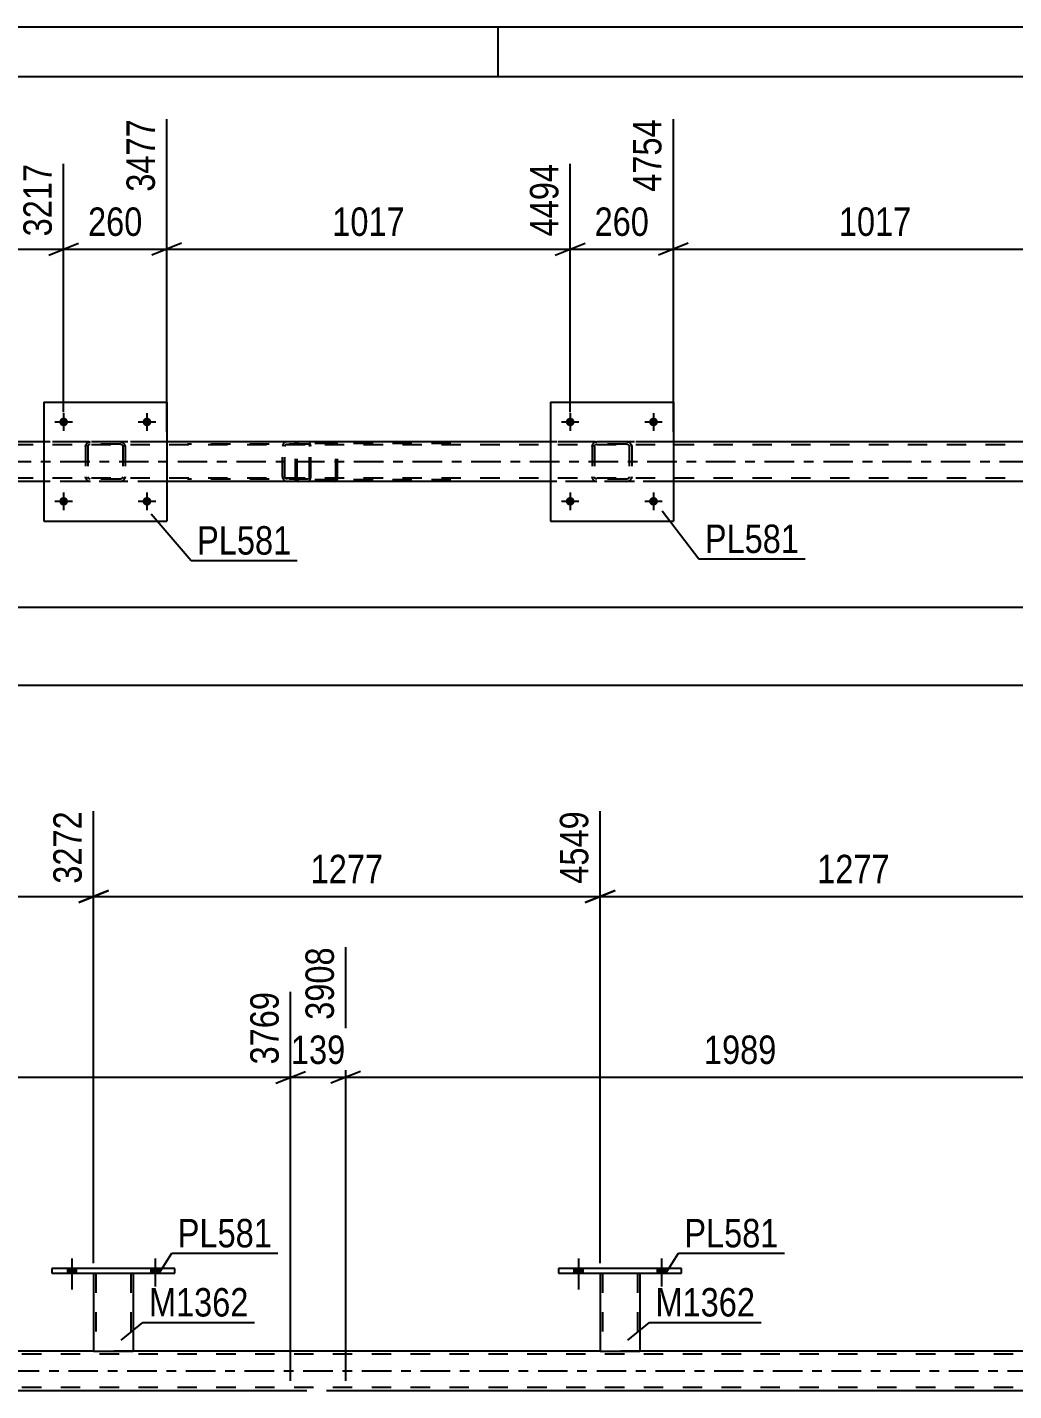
# Model space of a CAD drawing. Header units: millimetres. Extents: x 0 to 841, y 0 to 594.
# Drawn here: x 163.5 to 263, y 456.5 to 594 of the extents above; entities that cross this region are included whole.
import ezdxf

# ---------------------------------------------------------------- set-up
doc = ezdxf.new("R2010")
doc.units = ezdxf.units.MM
doc.linetypes.add('DXK_LINE_DOT2', pattern=[3.9198, 1.9599, -1.9599])
doc.linetypes.add('DXK_LINE_DOT3', pattern=[5.9187, 2.979, -0.9799, 0.9799, -0.9799])
doc.styles.add('Arial Narrow', font='ARIALN.TTF', dxfattribs={"height": 0.2})

# ---------------------------------------------------------------- blocks, each defined once
blk = doc.blocks.new('Unknown-814735391-1133')
at = {"color": 5, "linetype": 'Continuous'}
for p, q in [((841, 594), (0, 594)), ((211, 589), (211, 594)), ((836, 589), (5, 589))]:
    blk.add_line(p, q, dxfattribs=at)
blk = doc.blocks.new('Bolt-814735391-5143 - 5134')
at = {"linetype": 'Continuous'}
for points in [[(218.71, 546.21, -1), (217.83, 546.21, -1)], [(227.11, 546.21, -1), (226.23, 546.21, -1)]]:
    blk.add_hatch(color=1, dxfattribs=at).paths.add_polyline_path(points)
at = {"color": 1, "linetype": 'Continuous'}
for p, q in [((218.27, 547.09), (218.27, 545.33)), ((226.67, 547.09), (226.67, 545.33)), ((217.39, 546.21), (219.15, 546.21)), ((225.79, 546.21), (227.55, 546.21))]:
    blk.add_line(p, q, dxfattribs=at)
blk = doc.blocks.new('Bolt-814735391-5140 - 5134')
at = {"linetype": 'Continuous'}
for points in [[(167.63, 554.21, -1), (166.75, 554.21, -1)], [(176.03, 554.21, -1), (175.15, 554.21, -1)]]:
    blk.add_hatch(color=1, dxfattribs=at).paths.add_polyline_path(points)
at = {"color": 1, "linetype": 'Continuous'}
for p, q in [((166.31, 554.21), (168.07, 554.21)), ((167.19, 555.09), (167.19, 553.33)), ((174.71, 554.21), (176.47, 554.21)), ((175.59, 555.09), (175.59, 553.33))]:
    blk.add_line(p, q, dxfattribs=at)
blk = doc.blocks.new('Bolt-814735391-5141 - 5134')
at = {"linetype": 'Continuous'}
for points in [[(167.63, 546.21, -1), (166.75, 546.21, -1)], [(176.03, 546.21, -1), (175.15, 546.21, -1)]]:
    blk.add_hatch(color=1, dxfattribs=at).paths.add_polyline_path(points)
at = {"color": 1, "linetype": 'Continuous'}
for p, q in [((167.19, 547.09), (167.19, 545.33)), ((175.59, 547.09), (175.59, 545.33)), ((166.31, 546.21), (168.07, 546.21)), ((174.71, 546.21), (176.47, 546.21))]:
    blk.add_line(p, q, dxfattribs=at)
blk = doc.blocks.new('Bolt-814735391-5142 - 5134')
at = {"linetype": 'Continuous'}
for points in [[(218.71, 554.21, -1), (217.83, 554.21, -1)], [(227.11, 554.21, -1), (226.23, 554.21, -1)]]:
    blk.add_hatch(color=1, dxfattribs=at).paths.add_polyline_path(points)
at = {"color": 1, "linetype": 'Continuous'}
for p, q in [((217.39, 554.21), (219.15, 554.21)), ((218.27, 555.09), (218.27, 553.33)), ((225.79, 554.21), (227.55, 554.21)), ((226.67, 555.09), (226.67, 553.33))]:
    blk.add_line(p, q, dxfattribs=at)
blk = doc.blocks.new('Part-814735391-5180 - 5134')
at = {"color": 2, "linetype": 'Continuous'}
for p, q in [((165.19, 556.21), (165.19, 544.21)), ((165.19, 556.21), (177.59, 556.21)), ((177.59, 556.21), (177.59, 544.21)), ((165.19, 544.21), (177.59, 544.21))]:
    blk.add_line(p, q, dxfattribs=at)
blk = doc.blocks.new('Part-814735391-5181 - 5134')
at = {"color": 7, "linetype": 'DXK_LINE_DOT2'}
for p, q in [((169.39, 551.73), (169.43, 551.92)), ((169.43, 551.92), (169.39, 551.73)), ((169.39, 551.73), (169.39, 548.69)), ((169.63, 551.73), (169.65, 551.83)), ((169.63, 551.73), (169.63, 548.69)), ((169.65, 551.83), (169.7, 551.9)), ((169.69, 552.18), (169.87, 552.21)), ((169.87, 552.21), (169.69, 552.18)), ((169.7, 551.9), (169.78, 551.96)), ((169.78, 551.96), (169.87, 551.97)), ((172.91, 552.21), (169.87, 552.21)), ((172.91, 551.97), (169.87, 551.97)), ((172.91, 552.21), (173.1, 552.18)), ((173.1, 552.18), (172.91, 552.21)), ((172.91, 551.97), (173, 551.96)), ((173, 551.96), (173.08, 551.9)), ((173.08, 551.9), (173.13, 551.83)), ((173.13, 551.83), (173.15, 551.73)), ((173.15, 551.73), (173.15, 548.69)), ((173.36, 551.92), (173.39, 551.73)), ((173.39, 551.73), (173.36, 551.92)), ((173.39, 551.73), (173.39, 548.69)), ((169.43, 548.51), (169.39, 548.69)), ((169.39, 548.69), (169.43, 548.51)), ((169.65, 548.6), (169.63, 548.69)), ((169.7, 548.52), (169.65, 548.6)), ((169.78, 548.47), (169.7, 548.52)), ((169.87, 548.45), (169.78, 548.47)), ((172.91, 548.45), (169.87, 548.45)), ((173, 548.47), (172.91, 548.45)), ((173.08, 548.52), (173, 548.47)), ((173.13, 548.6), (173.08, 548.52)), ((173.15, 548.69), (173.13, 548.6)), ((173.39, 548.69), (173.36, 548.51)), ((173.36, 548.51), (173.39, 548.69)), ((169.87, 548.21), (169.69, 548.25)), ((169.69, 548.25), (169.87, 548.21)), ((172.91, 548.21), (169.87, 548.21)), ((173.1, 548.25), (172.91, 548.21)), ((172.91, 548.21), (173.1, 548.25))]:
    blk.add_line(p, q, dxfattribs=at)
at = {"color": 7, "linetype": 'DXK_LINE_DOT3'}
blk.add_line((171.39, 550.21), (171.39, 550.21), dxfattribs=at)
at = {"color": 7, "linetype": 'DXK_LINE_DOT2'}
for centre, start, end in [((169.87, 551.73), 112.5, 157.5), ((169.87, 551.73), 112.5, 157.5), ((172.91, 551.73), 22.5, 67.5), ((172.91, 551.73), 22.5, 67.5), ((169.87, 548.69), 202.5, 247.5), ((169.87, 548.69), 202.5, 247.5), ((172.91, 548.69), 292.5, 337.5), ((172.91, 548.69), 292.5, 337.5)]:
    blk.add_arc(centre, 0.48, start, end, dxfattribs=at)
blk = doc.blocks.new('Part-814735391-5186 - 5134')
at = {"color": 2, "linetype": 'Continuous'}
for p, q in [((216.27, 556.21), (216.27, 544.21)), ((216.27, 556.21), (228.67, 556.21)), ((228.67, 556.21), (228.67, 544.21)), ((216.27, 544.21), (228.67, 544.21))]:
    blk.add_line(p, q, dxfattribs=at)
blk = doc.blocks.new('Part-814735391-5187 - 5134')
at = {"color": 7, "linetype": 'DXK_LINE_DOT2'}
for p, q in [((220.47, 551.73), (220.51, 551.92)), ((220.51, 551.92), (220.47, 551.73)), ((220.47, 551.73), (220.47, 548.69)), ((220.71, 551.73), (220.73, 551.83)), ((220.71, 551.73), (220.71, 548.69)), ((220.73, 551.83), (220.78, 551.9)), ((220.77, 552.18), (220.95, 552.21)), ((220.95, 552.21), (220.77, 552.18)), ((220.78, 551.9), (220.86, 551.96)), ((220.86, 551.96), (220.95, 551.97)), ((223.99, 552.21), (220.95, 552.21)), ((223.99, 551.97), (220.95, 551.97)), ((223.99, 552.21), (224.18, 552.18)), ((224.18, 552.18), (223.99, 552.21)), ((223.99, 551.97), (224.08, 551.96)), ((224.08, 551.96), (224.16, 551.9)), ((224.16, 551.9), (224.21, 551.83)), ((224.21, 551.83), (224.23, 551.73)), ((224.23, 551.73), (224.23, 548.69)), ((224.44, 551.92), (224.47, 551.73)), ((224.47, 551.73), (224.44, 551.92)), ((224.47, 551.73), (224.47, 548.69)), ((220.51, 548.51), (220.47, 548.69)), ((220.47, 548.69), (220.51, 548.51)), ((220.73, 548.6), (220.71, 548.69)), ((220.78, 548.52), (220.73, 548.6)), ((220.86, 548.47), (220.78, 548.52)), ((220.95, 548.45), (220.86, 548.47)), ((223.99, 548.45), (220.95, 548.45)), ((224.08, 548.47), (223.99, 548.45)), ((224.16, 548.52), (224.08, 548.47)), ((224.21, 548.6), (224.16, 548.52)), ((224.23, 548.69), (224.21, 548.6)), ((224.47, 548.69), (224.44, 548.51)), ((224.44, 548.51), (224.47, 548.69)), ((220.95, 548.21), (220.77, 548.25)), ((220.77, 548.25), (220.95, 548.21)), ((223.99, 548.21), (220.95, 548.21)), ((224.18, 548.25), (223.99, 548.21)), ((223.99, 548.21), (224.18, 548.25))]:
    blk.add_line(p, q, dxfattribs=at)
at = {"color": 7, "linetype": 'DXK_LINE_DOT3'}
blk.add_line((222.47, 550.21), (222.47, 550.21), dxfattribs=at)
at = {"color": 7, "linetype": 'DXK_LINE_DOT2'}
for centre, start, end in [((220.95, 551.73), 112.5, 157.5), ((220.95, 551.73), 112.5, 157.5), ((223.99, 551.73), 22.5, 67.5), ((223.99, 551.73), 22.5, 67.5), ((220.95, 548.69), 202.5, 247.5), ((220.95, 548.69), 202.5, 247.5), ((223.99, 548.69), 292.5, 337.5), ((223.99, 548.69), 292.5, 337.5)]:
    blk.add_arc(centre, 0.48, start, end, dxfattribs=at)
blk = doc.blocks.new('Part-814735391-5269 - 5134')
at = {"color": 7, "linetype": 'DXK_LINE_DOT2'}
for p, q in [((191.84, 552.21), (179.68, 552.21)), ((191.84, 551.97), (179.68, 551.97)), ((189.28, 551.87), (189.25, 551.73)), ((189.25, 548.69), (189.25, 551.73)), ((189.29, 551.92), (189.28, 551.87)), ((189.5, 551.73), (189.52, 551.83)), ((189.5, 548.69), (189.5, 551.73)), ((189.52, 551.83), (189.57, 551.9)), ((189.75, 552.21), (189.56, 552.18)), ((189.57, 551.9), (189.65, 551.96)), ((189.65, 551.96), (189.75, 551.97)), ((190.57, 551.97), (190.57, 552.21)), ((191.95, 552.18), (191.84, 552.21)), ((191.84, 551.97), (191.89, 551.96)), ((191.89, 551.96), (191.94, 551.9)), ((191.94, 551.9), (191.97, 551.83)), ((192.03, 552.07), (191.95, 552.18)), ((191.97, 551.83), (191.98, 551.73)), ((191.98, 548.69), (191.98, 551.73)), ((192.09, 551.92), (192.03, 552.07)), ((192.11, 551.73), (192.09, 551.92)), ((192.11, 548.69), (192.11, 551.73)), ((191.84, 548.45), (179.68, 548.45)), ((189.25, 548.69), (189.27, 548.61)), ((189.27, 548.61), (189.29, 548.51)), ((189.52, 548.6), (189.5, 548.69)), ((189.57, 548.52), (189.52, 548.6)), ((189.65, 548.47), (189.57, 548.52)), ((189.75, 548.45), (189.65, 548.47)), ((190.57, 548.21), (190.57, 548.45)), ((191.89, 548.47), (191.84, 548.45)), ((191.94, 548.52), (191.89, 548.47)), ((191.97, 548.6), (191.94, 548.52)), ((191.98, 548.69), (191.97, 548.6)), ((192.04, 548.39), (192.09, 548.51)), ((192.09, 548.51), (192.11, 548.69)), ((191.84, 548.21), (179.68, 548.21)), ((189.56, 548.25), (189.75, 548.21)), ((191.84, 548.21), (191.95, 548.25)), ((191.95, 548.25), (192.03, 548.35)), ((192.03, 548.35), (192.04, 548.39))]:
    blk.add_line(p, q, dxfattribs=at)
for centre, start, end in [((189.74, 551.72), 111.1941, 156.1506), ((189.74, 548.71), 203.8494, 248.8059)]:
    blk.add_arc(centre, 0.492, start, end, dxfattribs=at)
blk = doc.blocks.new('Part-814735391-5282 - 5134')
at = {"color": 7, "linetype": 'DXK_LINE_DOT2'}
for p, q in [((190.59, 552.02), (190.57, 551.89)), ((190.57, 548.53), (190.57, 551.89)), ((190.74, 551.89), (190.75, 551.95)), ((190.74, 548.53), (190.74, 551.89)), ((190.75, 551.95), (190.79, 552.01)), ((190.91, 552.21), (190.78, 552.19)), ((190.79, 552.01), (190.84, 552.04)), ((190.84, 552.04), (190.91, 552.05)), ((206.23, 552.21), (190.91, 552.21)), ((206.23, 552.05), (190.91, 552.05)), ((194.61, 552.19), (194.48, 552.21)), ((194.48, 552.05), (194.55, 552.04)), ((194.55, 552.04), (194.57, 552.03)), ((194.57, 552.03), (194.6, 552.01)), ((194.6, 552.01), (194.64, 551.95)), ((194.64, 551.95), (194.65, 551.89)), ((194.65, 548.53), (194.65, 551.89)), ((194.82, 551.89), (194.8, 552.02)), ((194.82, 548.53), (194.82, 551.89)), ((190.57, 548.53), (190.59, 548.41)), ((190.75, 548.47), (190.74, 548.53)), ((190.79, 548.42), (190.75, 548.47)), ((194.64, 548.47), (194.6, 548.42)), ((194.65, 548.53), (194.64, 548.47)), ((194.8, 548.41), (194.82, 548.53)), ((190.78, 548.24), (190.91, 548.21)), ((190.79, 548.42), (190.82, 548.4)), ((190.82, 548.4), (190.84, 548.39)), ((190.84, 548.39), (190.91, 548.37)), ((206.23, 548.37), (190.91, 548.37)), ((206.23, 548.21), (190.91, 548.21)), ((194.55, 548.39), (194.48, 548.37)), ((194.48, 548.21), (194.61, 548.24)), ((194.6, 548.42), (194.55, 548.39))]:
    blk.add_line(p, q, dxfattribs=at)
for centre, start, end in [((190.89, 551.88), 110.7583, 155.68), ((194.49, 551.88), 24.32, 69.2417), ((190.89, 548.55), 204.32, 249.2417), ((194.49, 548.55), 290.7583, 335.68)]:
    blk.add_arc(centre, 0.331, start, end, dxfattribs=at)
blk = doc.blocks.new('Part-814735391-5334 - 5134')
at = {"color": 7, "linetype": 'DXK_LINE_DOT2'}
for p, q in [((759.93, 551.89), (95.83, 551.89)), ((759.93, 552.21), (114.11, 552.21)), ((177.59, 552.21), (165.19, 552.21)), ((228.67, 552.21), (216.27, 552.21)), ((759.93, 548.53), (95.83, 548.53)), ((756.77, 548.21), (95.83, 548.21)), ((177.59, 548.21), (165.19, 548.21)), ((228.67, 548.21), (216.27, 548.21))]:
    blk.add_line(p, q, dxfattribs=at)
at = {"color": 2, "linetype": 'Continuous'}
for p, q in [((165.19, 552.21), (126.51, 552.21)), ((216.27, 552.21), (177.59, 552.21)), ((267.35, 552.21), (228.67, 552.21)), ((165.19, 548.21), (126.51, 548.21)), ((216.27, 548.21), (177.59, 548.21)), ((267.35, 548.21), (228.67, 548.21))]:
    blk.add_line(p, q, dxfattribs=at)
at = {"color": 7, "linetype": 'DXK_LINE_DOT3'}
blk.add_line((95.83, 550.21), (759.93, 550.21), dxfattribs=at)
blk = doc.blocks.new('Bolt-814735391-3307 - 3299')
at = {"linetype": 'Continuous'}
for points in [[(218.65, 468.39), (219.53, 468.39), (219.53, 468.87), (218.65, 468.87)], [(227.05, 468.39), (227.93, 468.39), (227.93, 468.87), (227.05, 468.87)]]:
    blk.add_hatch(color=1, dxfattribs=at).paths.add_polyline_path(points)
at = {"color": 1, "linetype": 'Continuous'}
for p, q in [((218.65, 468.87), (218.65, 468.39)), ((219.09, 469.87), (219.09, 466.75)), ((219.53, 468.87), (219.53, 468.39)), ((227.05, 468.87), (227.05, 468.39)), ((227.49, 469.87), (227.49, 466.75)), ((227.93, 468.87), (227.93, 468.39))]:
    blk.add_line(p, q, dxfattribs=at)
blk = doc.blocks.new('Part-814735391-3373 - 3299')
at = {"color": 2, "linetype": 'Continuous'}
for p, q in [((166.01, 468.87), (166.01, 468.39)), ((178.41, 468.87), (166.01, 468.87)), ((178.41, 468.39), (178.41, 468.87)), ((166.01, 468.39), (178.41, 468.39))]:
    blk.add_line(p, q, dxfattribs=at)
blk = doc.blocks.new('Part-814735391-3383 - 3299')
at = {"color": 2, "linetype": 'Continuous'}
for p, q in [((217.09, 468.87), (217.09, 468.39)), ((229.49, 468.87), (217.09, 468.87)), ((229.49, 468.39), (229.49, 468.87)), ((217.09, 468.39), (229.49, 468.39))]:
    blk.add_line(p, q, dxfattribs=at)
blk = doc.blocks.new('Bolt-814735391-3305 - 3299')
at = {"linetype": 'Continuous'}
for points in [[(167.57, 468.39), (168.45, 468.39), (168.45, 468.87), (167.57, 468.87)], [(175.97, 468.39), (176.85, 468.39), (176.85, 468.87), (175.97, 468.87)]]:
    blk.add_hatch(color=1, dxfattribs=at).paths.add_polyline_path(points)
at = {"color": 1, "linetype": 'Continuous'}
for p, q in [((167.57, 468.87), (167.57, 468.39)), ((168.01, 469.87), (168.01, 466.75)), ((168.45, 468.87), (168.45, 468.39)), ((175.97, 468.87), (175.97, 468.39)), ((176.41, 469.87), (176.41, 466.75)), ((176.85, 468.87), (176.85, 468.39))]:
    blk.add_line(p, q, dxfattribs=at)
blk = doc.blocks.new('Bolt-814735391-3306 - 3299')
at = {"linetype": 'Continuous'}
for points in [[(167.57, 468.39), (168.45, 468.39), (168.45, 468.87), (167.57, 468.87)], [(175.97, 468.39), (176.85, 468.39), (176.85, 468.87), (175.97, 468.87)]]:
    blk.add_hatch(color=1, dxfattribs=at).paths.add_polyline_path(points)
at = {"color": 1, "linetype": 'Continuous'}
for p, q in [((167.57, 468.87), (167.57, 468.39)), ((168.01, 469.87), (168.01, 466.75)), ((168.45, 468.87), (168.45, 468.39)), ((175.97, 468.87), (175.97, 468.39)), ((176.41, 469.87), (176.41, 466.75)), ((176.85, 468.87), (176.85, 468.39))]:
    blk.add_line(p, q, dxfattribs=at)
blk = doc.blocks.new('Bolt-814735391-3308 - 3299')
at = {"linetype": 'Continuous'}
for points in [[(218.65, 468.39), (219.53, 468.39), (219.53, 468.87), (218.65, 468.87)], [(227.05, 468.39), (227.93, 468.39), (227.93, 468.87), (227.05, 468.87)]]:
    blk.add_hatch(color=1, dxfattribs=at).paths.add_polyline_path(points)
at = {"color": 1, "linetype": 'Continuous'}
for p, q in [((218.65, 468.87), (218.65, 468.39)), ((219.09, 469.87), (219.09, 466.75)), ((219.53, 468.87), (219.53, 468.39)), ((227.05, 468.87), (227.05, 468.39)), ((227.49, 469.87), (227.49, 466.75)), ((227.93, 468.87), (227.93, 468.39))]:
    blk.add_line(p, q, dxfattribs=at)
blk = doc.blocks.new('Part-814735391-3378 - 3299')
at = {"color": 2, "linetype": 'Continuous'}
for p, q in [((170.21, 468.39), (170.21, 460.55)), ((174.21, 468.39), (174.21, 460.55)), ((170.21, 460.55), (174.21, 460.55))]:
    blk.add_line(p, q, dxfattribs=at)
at = {"color": 7, "linetype": 'DXK_LINE_DOT2'}
for p, q in [((170.21, 468.39), (174.21, 468.39)), ((170.21, 468.39), (170.21, 468.39)), ((170.21, 468.39), (170.21, 468.39)), ((170.45, 468.39), (170.45, 460.55)), ((173.97, 468.39), (173.97, 460.55)), ((174.21, 468.39), (174.21, 468.39)), ((174.21, 468.39), (174.21, 468.39)), ((173.92, 460.55), (173.95, 460.55)), ((173.92, 460.55), (173.95, 460.55)), ((173.95, 460.55), (173.97, 460.55)), ((173.95, 460.55), (173.97, 460.55))]:
    blk.add_line(p, q, dxfattribs=at)
blk = doc.blocks.new('Part-814735391-3388 - 3299')
at = {"color": 2, "linetype": 'Continuous'}
for p, q in [((221.29, 468.39), (221.29, 460.55)), ((225.29, 468.39), (225.29, 460.55)), ((221.29, 460.55), (225.29, 460.55))]:
    blk.add_line(p, q, dxfattribs=at)
at = {"color": 7, "linetype": 'DXK_LINE_DOT2'}
for p, q in [((221.29, 468.39), (225.29, 468.39)), ((221.29, 468.39), (221.29, 468.39)), ((221.29, 468.39), (221.29, 468.39)), ((221.53, 468.39), (221.53, 460.55)), ((225.05, 468.39), (225.05, 460.55)), ((225.29, 468.39), (225.29, 468.39)), ((225.29, 468.39), (225.29, 468.39)), ((225, 460.55), (225.03, 460.55)), ((225, 460.55), (225.03, 460.55)), ((225.03, 460.55), (225.05, 460.55)), ((225.03, 460.55), (225.05, 460.55))]:
    blk.add_line(p, q, dxfattribs=at)
blk = doc.blocks.new('Part-814735391-3633 - 3299')
at = {"color": 2, "linetype": 'Continuous'}
for p, q in [((170.21, 460.55), (123.13, 460.55)), ((221.29, 460.55), (174.21, 460.55)), ((272.37, 460.55), (225.29, 460.55)), ((190.07, 456.55), (110.51, 456.55)), ((275.2, 456.55), (195.64, 456.55))]:
    blk.add_line(p, q, dxfattribs=at)
at = {"color": 7, "linetype": 'DXK_LINE_DOT2'}
for p, q in [((174.21, 460.55), (170.21, 460.55)), ((225.29, 460.55), (221.29, 460.55)), ((760.75, 460.23), (96.65, 460.23)), ((760.75, 456.87), (96.65, 456.87)), ((195.64, 456.55), (190.07, 456.55))]:
    blk.add_line(p, q, dxfattribs=at)
at = {"color": 7, "linetype": 'DXK_LINE_DOT3'}
blk.add_line((96.65, 458.55), (760.75, 458.55), dxfattribs=at)
blk = doc.blocks.new('StraightDimension-814735391-5386 - 5134')
at = {"color": 7, "linetype": 'Continuous'}
blk.add_line((53.91, 535.53), (759.93, 535.53), dxfattribs=at)
blk = doc.blocks.new('StraightDimension-814735391-9596 - 5134')
at = {"color": 7, "linetype": 'Continuous'}
for p, q in [((228.67, 553.21), (228.67, 584.73)), ((269.35, 555.21), (269.35, 580.23)), ((230.17, 572.22), (227.17, 571.02)), ((267.85, 571.02), (270.85, 572.22)), ((228.67, 571.62), (269.35, 571.62))]:
    blk.add_line(p, q, dxfattribs=at)
at = {"color": 0}
blk.add_wipeout([(253.27, 572.37), (253.27, 576.57), (244.76, 576.57), (244.76, 572.37)], dxfattribs=at)
at = {"color": 3, "style": 'Arial Narrow'}
blk.add_text('1017', height=2.863, dxfattribs=at).set_placement((245.36, 572.97))
at = {"color": 0, "linetype": 'Continuous'}
blk.add_wipeout([(268.75, 580.83), (264.55, 580.83), (264.55, 572.32), (268.75, 572.32)], dxfattribs=at)
at = {"color": 3, "linetype": 'Continuous', "style": 'Arial Narrow'}
blk.add_text('5771', height=2.863, rotation=90.0002, dxfattribs=at).set_placement((268.15, 572.92))
blk = doc.blocks.new('StraightDimension-814735391-9597 - 5134')
at = {"color": 7, "linetype": 'Continuous'}
for p, q in [((228.67, 553.21), (228.67, 584.73)), ((218.27, 555.21), (218.27, 580.23)), ((216.77, 571.02), (219.77, 572.22)), ((230.17, 572.22), (227.17, 571.02)), ((218.27, 571.62), (228.67, 571.62))]:
    blk.add_line(p, q, dxfattribs=at)
at = {"color": 0}
blk.add_wipeout([(226.82, 572.37), (226.82, 576.57), (220.13, 576.57), (220.13, 572.37)], dxfattribs=at)
at = {"color": 3, "style": 'Arial Narrow'}
blk.add_text('260', height=2.863, dxfattribs=at).set_placement((220.73, 572.97))
at = {"color": 0, "linetype": 'Continuous'}
blk.add_wipeout([(228.07, 585.33), (223.87, 585.33), (223.87, 576.82), (228.07, 576.82)], dxfattribs=at)
at = {"color": 3, "linetype": 'Continuous', "style": 'Arial Narrow'}
blk.add_text('4754', height=2.863, rotation=90.0002, dxfattribs=at).set_placement((227.47, 577.42))
blk = doc.blocks.new('StraightDimension-814735391-9598 - 5134')
at = {"color": 7, "linetype": 'Continuous'}
for p, q in [((177.59, 553.21), (177.59, 584.73)), ((218.27, 555.21), (218.27, 580.23)), ((179.09, 572.22), (176.09, 571.02)), ((216.77, 571.02), (219.77, 572.22)), ((177.59, 571.62), (218.27, 571.62))]:
    blk.add_line(p, q, dxfattribs=at)
at = {"color": 0}
blk.add_wipeout([(202.19, 572.37), (202.19, 576.57), (193.68, 576.57), (193.68, 572.37)], dxfattribs=at)
at = {"color": 3, "style": 'Arial Narrow'}
blk.add_text('1017', height=2.863, dxfattribs=at).set_placement((194.28, 572.97))
at = {"color": 0, "linetype": 'Continuous'}
blk.add_wipeout([(217.67, 580.83), (213.47, 580.83), (213.47, 572.32), (217.67, 572.32)], dxfattribs=at)
at = {"color": 3, "linetype": 'Continuous', "style": 'Arial Narrow'}
blk.add_text('4494', height=2.863, rotation=90.0002, dxfattribs=at).set_placement((217.07, 572.92))
blk = doc.blocks.new('StraightDimension-814735391-9599 - 5134')
at = {"color": 7, "linetype": 'Continuous'}
for p, q in [((177.59, 553.21), (177.59, 584.73)), ((167.19, 555.21), (167.19, 580.23)), ((165.69, 571.02), (168.69, 572.22)), ((179.09, 572.22), (176.09, 571.02)), ((167.19, 571.62), (177.59, 571.62))]:
    blk.add_line(p, q, dxfattribs=at)
at = {"color": 0}
blk.add_wipeout([(175.73, 572.37), (175.73, 576.57), (169.05, 576.57), (169.05, 572.37)], dxfattribs=at)
at = {"color": 3, "style": 'Arial Narrow'}
blk.add_text('260', height=2.863, dxfattribs=at).set_placement((169.65, 572.97))
at = {"color": 0, "linetype": 'Continuous'}
blk.add_wipeout([(176.99, 585.33), (172.79, 585.33), (172.79, 576.82), (176.99, 576.82)], dxfattribs=at)
at = {"color": 3, "linetype": 'Continuous', "style": 'Arial Narrow'}
blk.add_text('3477', height=2.863, rotation=90.0002, dxfattribs=at).set_placement((176.39, 577.42))
blk = doc.blocks.new('StraightDimension-814735391-9600 - 5134')
at = {"color": 7, "linetype": 'Continuous'}
for p, q in [((126.51, 553.21), (126.51, 584.73)), ((167.19, 555.21), (167.19, 580.23)), ((128.01, 572.22), (125.01, 571.02)), ((165.69, 571.02), (168.69, 572.22)), ((126.51, 571.62), (167.19, 571.62))]:
    blk.add_line(p, q, dxfattribs=at)
at = {"color": 0}
blk.add_wipeout([(151.11, 572.37), (151.11, 576.57), (142.6, 576.57), (142.6, 572.37)], dxfattribs=at)
at = {"color": 3, "style": 'Arial Narrow'}
blk.add_text('1017', height=2.863, dxfattribs=at).set_placement((143.2, 572.97))
at = {"color": 0, "linetype": 'Continuous'}
blk.add_wipeout([(166.59, 580.83), (162.39, 580.83), (162.39, 572.32), (166.59, 572.32)], dxfattribs=at)
at = {"color": 3, "linetype": 'Continuous', "style": 'Arial Narrow'}
blk.add_text('3217', height=2.863, rotation=90.0002, dxfattribs=at).set_placement((165.99, 572.92))
blk = doc.blocks.new('StraightDimension-814735391-12029 - 5134')
at = {"color": 7, "linetype": 'Continuous'}
blk.add_line((53.27, 527.66), (760.57, 527.66), dxfattribs=at)
blk = doc.blocks.new('StraightDimension-814735391-4281 - 3299')
at = {"color": 7, "linetype": 'Continuous'}
for p, q in [((195.64, 457.54), (195.64, 501.25)), ((275.2, 457.54), (275.2, 496.75)), ((197.14, 488.74), (194.14, 487.54)), ((195.64, 488.14), (275.2, 488.14)), ((273.7, 487.54), (276.7, 488.74))]:
    blk.add_line(p, q, dxfattribs=at)
at = {"color": 0}
blk.add_wipeout([(239.68, 488.89), (239.68, 493.09), (231.16, 493.09), (231.16, 488.89)], dxfattribs=at)
at = {"color": 3, "style": 'Arial Narrow'}
blk.add_text('1989', height=2.863, dxfattribs=at).set_placement((231.76, 489.49))
at = {"color": 0, "linetype": 'Continuous'}
blk.add_wipeout([(274.6, 497.35), (270.4, 497.35), (270.4, 488.84), (274.6, 488.84)], dxfattribs=at)
at = {"color": 3, "linetype": 'Continuous', "style": 'Arial Narrow'}
blk.add_text('5897', height=2.863, rotation=90.0002, dxfattribs=at).set_placement((274, 489.44))
blk = doc.blocks.new('StraightDimension-814735391-8039 - 3299')
at = {"color": 7, "linetype": 'Continuous'}
for p, q in [((119.13, 469.39), (119.13, 514.97)), ((170.21, 469.39), (170.21, 514.97)), ((120.63, 506.96), (117.63, 505.76)), ((119.13, 506.36), (170.21, 506.36)), ((168.71, 505.76), (171.71, 506.96))]:
    blk.add_line(p, q, dxfattribs=at)
at = {"color": 0}
blk.add_wipeout([(148.93, 507.11), (148.93, 511.31), (140.42, 511.31), (140.42, 507.11)], dxfattribs=at)
at = {"color": 3, "style": 'Arial Narrow'}
blk.add_text('1277', height=2.863, dxfattribs=at).set_placement((141.02, 507.71))
at = {"color": 0, "linetype": 'Continuous'}
blk.add_wipeout([(169.61, 515.57), (165.41, 515.57), (165.41, 507.06), (169.61, 507.06)], dxfattribs=at)
at = {"color": 3, "linetype": 'Continuous', "style": 'Arial Narrow'}
blk.add_text('3272', height=2.863, rotation=90.0002, dxfattribs=at).set_placement((169.01, 507.66))
blk = doc.blocks.new('StraightDimension-814735391-4257 - 3299')
at = {"color": 7, "linetype": 'Continuous'}
for p, q in [((195.64, 457.54), (195.64, 501.25)), ((190.07, 457.54), (190.07, 496.75)), ((188.57, 487.54), (191.57, 488.74)), ((190.07, 488.14), (195.64, 488.14)), ((197.14, 488.74), (194.14, 487.54))]:
    blk.add_line(p, q, dxfattribs=at)
at = {"color": 0}
blk.add_wipeout([(196.2, 488.89), (196.2, 493.09), (189.51, 493.09), (189.51, 488.89)], dxfattribs=at)
at = {"color": 3, "style": 'Arial Narrow'}
blk.add_text('139', height=2.863, dxfattribs=at).set_placement((190.11, 489.49))
at = {"color": 0, "linetype": 'Continuous'}
blk.add_wipeout([(195.04, 501.85), (190.84, 501.85), (190.84, 493.34), (195.04, 493.34)], dxfattribs=at)
at = {"color": 3, "linetype": 'Continuous', "style": 'Arial Narrow'}
blk.add_text('3908', height=2.863, rotation=90.0002, dxfattribs=at).set_placement((194.44, 493.94))
blk = doc.blocks.new('StraightDimension-814735391-4576 - 3299')
at = {"color": 7, "linetype": 'Continuous'}
for p, q in [((106.25, 457.54), (106.25, 496.75)), ((190.07, 457.54), (190.07, 496.75)), ((107.75, 488.74), (104.75, 487.54)), ((106.25, 488.14), (190.07, 488.14)), ((188.57, 487.54), (191.57, 488.74))]:
    blk.add_line(p, q, dxfattribs=at)
at = {"color": 0}
blk.add_wipeout([(152.41, 488.89), (152.41, 493.09), (143.9, 493.09), (143.9, 488.89)], dxfattribs=at)
at = {"color": 3, "style": 'Arial Narrow'}
blk.add_text('2095', height=2.863, dxfattribs=at).set_placement((144.5, 489.49))
at = {"color": 0, "linetype": 'Continuous'}
blk.add_wipeout([(189.47, 497.35), (185.27, 497.35), (185.27, 488.84), (189.47, 488.84)], dxfattribs=at)
at = {"color": 3, "linetype": 'Continuous', "style": 'Arial Narrow'}
blk.add_text('3769', height=2.863, rotation=90.0002, dxfattribs=at).set_placement((188.87, 489.44))
blk = doc.blocks.new('StraightDimension-814735391-8037 - 3299')
at = {"color": 7, "linetype": 'Continuous'}
for p, q in [((221.29, 469.39), (221.29, 514.97)), ((272.37, 469.39), (272.37, 514.97)), ((222.79, 506.96), (219.79, 505.76)), ((221.29, 506.36), (272.37, 506.36)), ((270.87, 505.76), (273.87, 506.96))]:
    blk.add_line(p, q, dxfattribs=at)
at = {"color": 0}
blk.add_wipeout([(251.09, 507.11), (251.09, 511.31), (242.58, 511.31), (242.58, 507.11)], dxfattribs=at)
at = {"color": 3, "style": 'Arial Narrow'}
blk.add_text('1277', height=2.863, dxfattribs=at).set_placement((243.18, 507.71))
at = {"color": 0, "linetype": 'Continuous'}
blk.add_wipeout([(271.77, 515.57), (267.57, 515.57), (267.57, 507.06), (271.77, 507.06)], dxfattribs=at)
at = {"color": 3, "linetype": 'Continuous', "style": 'Arial Narrow'}
blk.add_text('5826', height=2.863, rotation=90.0002, dxfattribs=at).set_placement((271.17, 507.66))
blk = doc.blocks.new('StraightDimension-814735391-8038 - 3299')
at = {"color": 7, "linetype": 'Continuous'}
for p, q in [((170.21, 469.39), (170.21, 514.97)), ((221.29, 469.39), (221.29, 514.97)), ((171.71, 506.96), (168.71, 505.76)), ((170.21, 506.36), (221.29, 506.36)), ((219.79, 505.76), (222.79, 506.96))]:
    blk.add_line(p, q, dxfattribs=at)
at = {"color": 0}
blk.add_wipeout([(200.01, 507.11), (200.01, 511.31), (191.5, 511.31), (191.5, 507.11)], dxfattribs=at)
at = {"color": 3, "style": 'Arial Narrow'}
blk.add_text('1277', height=2.863, dxfattribs=at).set_placement((192.1, 507.71))
at = {"color": 0, "linetype": 'Continuous'}
blk.add_wipeout([(220.69, 515.57), (216.49, 515.57), (216.49, 507.06), (220.69, 507.06)], dxfattribs=at)
at = {"color": 3, "linetype": 'Continuous', "style": 'Arial Narrow'}
blk.add_text('4549', height=2.863, rotation=90.0002, dxfattribs=at).set_placement((220.09, 507.66))
blk = doc.blocks.new('Mark-814735391-5176 - 5134')
at = {"color": 0}
blk.add_wipeout([(190.15, 540.84), (190.15, 543.84), (180.65, 543.84), (180.65, 540.84)], dxfattribs=at)
blk.add_wipeout([(190.15, 540.84), (190.15, 543.84), (180.65, 543.84), (180.65, 540.84)], dxfattribs=at)
at = {"color": 30, "linetype": 'Continuous'}
for p, q in [((176, 544.94), (180.05, 540.24)), ((180.05, 540.24), (190.75, 540.24))]:
    blk.add_line(p, q, dxfattribs=at)
at = {"color": 3, "style": 'Arial Narrow'}
blk.add_text('PL581', height=2.863, dxfattribs=at).set_placement((180.65, 540.84))
blk = doc.blocks.new('Mark-814735391-5182 - 5134')
at = {"color": 0}
blk.add_wipeout([(241.35, 541), (241.35, 544), (231.85, 544), (231.85, 541)], dxfattribs=at)
blk.add_wipeout([(241.35, 541), (241.35, 544), (231.85, 544), (231.85, 541)], dxfattribs=at)
at = {"color": 30, "linetype": 'Continuous'}
for p, q in [((227.56, 545.24), (231.25, 540.4)), ((231.25, 540.4), (241.95, 540.4))]:
    blk.add_line(p, q, dxfattribs=at)
at = {"color": 3, "style": 'Arial Narrow'}
blk.add_text('PL581', height=2.863, dxfattribs=at).set_placement((231.85, 541))
blk = doc.blocks.new('Mark-814735391-3379 - 3299')
at = {"color": 0}
blk.add_wipeout([(239.28, 471), (239.28, 474), (229.78, 474), (229.78, 471)], dxfattribs=at)
blk.add_wipeout([(239.28, 471), (239.28, 474), (229.78, 474), (229.78, 471)], dxfattribs=at)
at = {"color": 30, "linetype": 'Continuous'}
for p, q in [((227.9, 468.39), (229.18, 470.4)), ((229.18, 470.4), (239.88, 470.4))]:
    blk.add_line(p, q, dxfattribs=at)
at = {"color": 3, "style": 'Arial Narrow'}
blk.add_text('PL581', height=2.863, dxfattribs=at).set_placement((229.78, 471))
blk = doc.blocks.new('Mark-814735391-3374 - 3299')
at = {"color": 0}
blk.add_wipeout([(185.84, 464.03), (185.84, 467.03), (175.79, 467.03), (175.79, 464.03)], dxfattribs=at)
blk.add_wipeout([(185.84, 464.03), (185.84, 467.03), (175.79, 467.03), (175.79, 464.03)], dxfattribs=at)
at = {"color": 30, "linetype": 'Continuous'}
for p, q in [((172.99, 461.65), (175.19, 463.43)), ((175.19, 463.43), (186.44, 463.43))]:
    blk.add_line(p, q, dxfattribs=at)
at = {"color": 3, "style": 'Arial Narrow'}
blk.add_text('M1362', height=2.863, dxfattribs=at).set_placement((175.79, 464.03))
blk = doc.blocks.new('Mark-814735391-3369 - 3299')
at = {"color": 0}
blk.add_wipeout([(188.2, 471), (188.2, 474), (178.7, 474), (178.7, 471)], dxfattribs=at)
blk.add_wipeout([(188.2, 471), (188.2, 474), (178.7, 474), (178.7, 471)], dxfattribs=at)
at = {"color": 30, "linetype": 'Continuous'}
for p, q in [((176.82, 468.39), (178.1, 470.4)), ((178.1, 470.4), (188.8, 470.4))]:
    blk.add_line(p, q, dxfattribs=at)
at = {"color": 3, "style": 'Arial Narrow'}
blk.add_text('PL581', height=2.863, dxfattribs=at).set_placement((178.7, 471))
blk = doc.blocks.new('Mark-814735391-3384 - 3299')
at = {"color": 0}
blk.add_wipeout([(236.92, 464.03), (236.92, 467.03), (226.87, 467.03), (226.87, 464.03)], dxfattribs=at)
blk.add_wipeout([(236.92, 464.03), (236.92, 467.03), (226.87, 467.03), (226.87, 464.03)], dxfattribs=at)
at = {"color": 30, "linetype": 'Continuous'}
for p, q in [((224.07, 461.65), (226.27, 463.43)), ((226.27, 463.43), (237.52, 463.43))]:
    blk.add_line(p, q, dxfattribs=at)
at = {"color": 3, "style": 'Arial Narrow'}
blk.add_text('M1362', height=2.863, dxfattribs=at).set_placement((226.87, 464.03))

msp = doc.modelspace()

# ---------------------------------------------------------------- block references
for name in ['Unknown-814735391-1133', 'Part-814735391-5180 - 5134', 'Part-814735391-5186 - 5134', 'Part-814735391-5334 - 5134', 'Bolt-814735391-5140 - 5134', 'Bolt-814735391-5142 - 5134', 'Part-814735391-5181 - 5134', 'Part-814735391-5269 - 5134', 'Part-814735391-5282 - 5134', 'Part-814735391-5187 - 5134', 'Bolt-814735391-5141 - 5134', 'Bolt-814735391-5143 - 5134', 'Part-814735391-3373 - 3299', 'Bolt-814735391-3305 - 3299', 'Bolt-814735391-3306 - 3299', 'Part-814735391-3383 - 3299', 'Bolt-814735391-3307 - 3299', 'Bolt-814735391-3308 - 3299', 'Part-814735391-3378 - 3299', 'Part-814735391-3388 - 3299', 'Part-814735391-3633 - 3299']:
    msp.add_blockref(name, (0, 0))

# ---------------------------------------------------------------- next in the draw order: block references
for name in ['StraightDimension-814735391-9596 - 5134', 'StraightDimension-814735391-5386 - 5134', 'StraightDimension-814735391-8039 - 3299', 'StraightDimension-814735391-4281 - 3299']:
    msp.add_blockref(name, (0, 0))

# ---------------------------------------------------------------- next in the draw order: block references
for name in ['StraightDimension-814735391-9597 - 5134', 'StraightDimension-814735391-12029 - 5134', 'StraightDimension-814735391-8037 - 3299', 'StraightDimension-814735391-4257 - 3299', 'Mark-814735391-3384 - 3299']:
    msp.add_blockref(name, (0, 0))

# ---------------------------------------------------------------- next in the draw order: block references
for name in ['StraightDimension-814735391-9598 - 5134', 'Mark-814735391-5176 - 5134', 'Mark-814735391-5182 - 5134', 'StraightDimension-814735391-4576 - 3299', 'Mark-814735391-3379 - 3299']:
    msp.add_blockref(name, (0, 0))

# ---------------------------------------------------------------- next in the draw order: block references
for name in ['StraightDimension-814735391-9599 - 5134', 'StraightDimension-814735391-8038 - 3299', 'Mark-814735391-3374 - 3299']:
    msp.add_blockref(name, (0, 0))

# ---------------------------------------------------------------- next in the draw order: block references
for name in ['StraightDimension-814735391-9600 - 5134', 'Mark-814735391-3369 - 3299']:
    msp.add_blockref(name, (0, 0))

doc.saveas('drawing.dxf')
